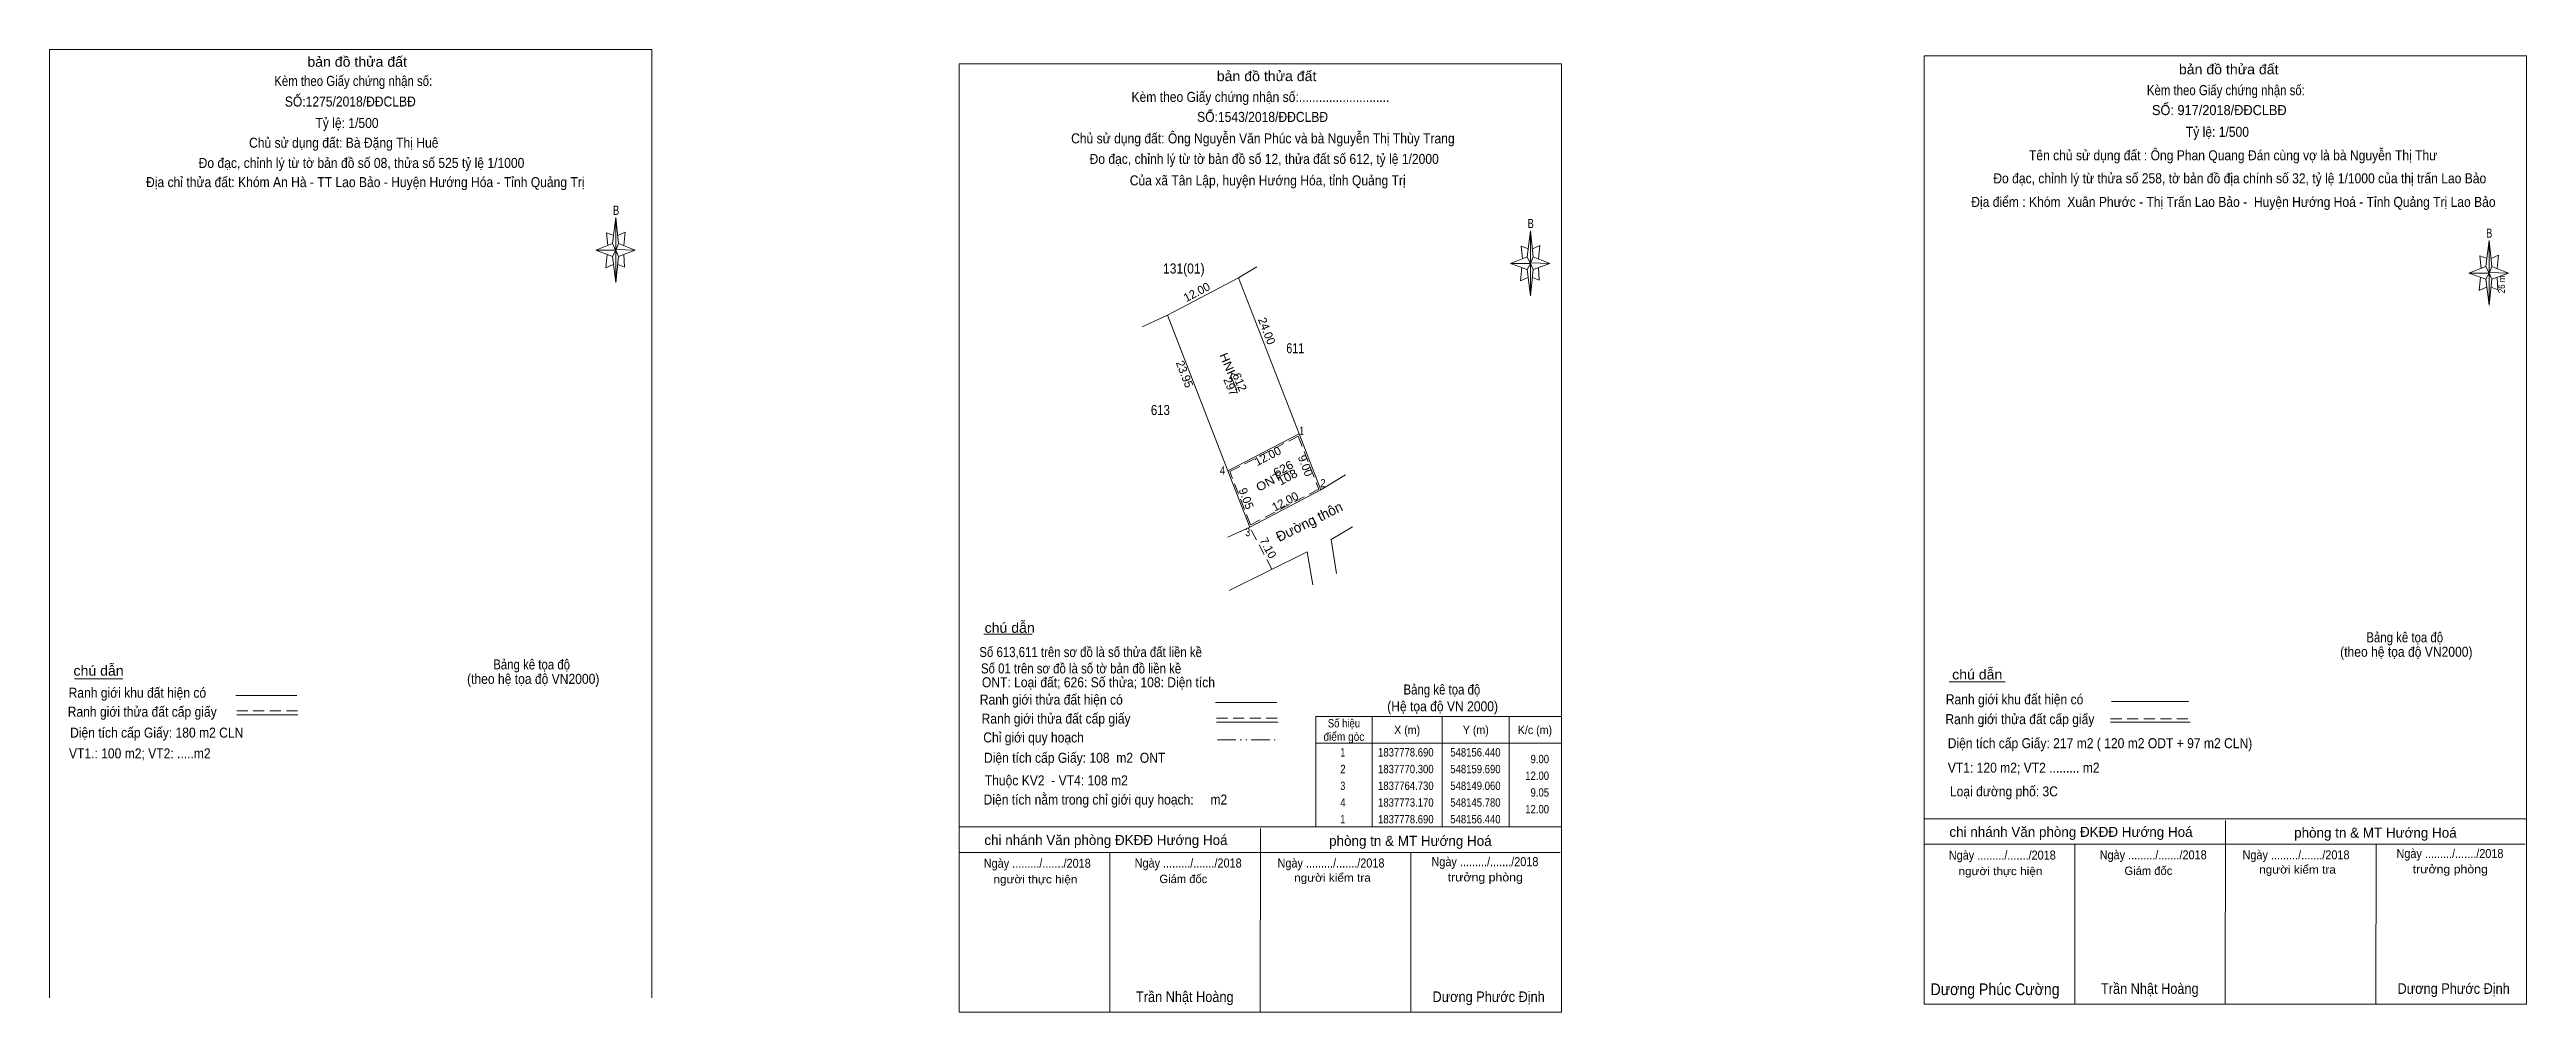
# Model space of a CAD drawing. Header units: metres. Extents: x 547970 to 548340, y 1837692 to 1837836.
import ezdxf
from ezdxf.enums import TextEntityAlignment as Align

# ---------------------------------------------------------------- set-up
doc = ezdxf.new("R2010")
doc.units = ezdxf.units.M
doc.header["$LTSCALE"] = 0.55
doc.linetypes.add('DASH_DOUBLE_DOT', pattern=[9.2, 5, -1.2, 0.3, -1.2, 0.3, -1.2])
doc.linetypes.add('MEDIUM_DASHED', pattern=[4.5, 3, -1.5])
for name, color, linetype, lineweight in [('1', 7, 'MEDIUM_DASHED', 13), ('10', 7, 'Continuous', 13), ('17', 7, 'Continuous', 13), ('20', 7, 'Continuous', 13), ('22', 7, 'Continuous', 13), ('23', 7, 'Continuous', 13), ('5', 7, 'Continuous', 13), ('6', 7, 'Continuous', 13), ('63', 7, 'Continuous', 13)]:
    doc.layers.add(name, color=color, linetype=linetype, lineweight=lineweight)

msp = doc.modelspace()

# ---------------------------------------------------------------- linework, layer by layer
at = {"layer": '1'}
msp.add_lwpolyline([(548156.31, 1837778.34), (548159.38, 1837770.42), (548149.19, 1837765.08), (548146.09, 1837773.05)], close=True, dxfattribs=at)
at = {"layer": '10'}
for p, q in [((548136.77, 1837796.43), (548147.4, 1837802)), ((548147.4, 1837802), (548150.12, 1837803.68)), ((548147.4, 1837802), (548156.44, 1837778.69)), ((548132.99, 1837794.7), (548136.77, 1837796.43)), ((548136.77, 1837796.43), (548145.78, 1837773.17)), ((548156.44, 1837778.69), (548159.69, 1837770.3)), ((548145.78, 1837773.17), (548149.06, 1837764.73))]:
    msp.add_line(p, q, dxfattribs=at)
at = {"layer": '17'}
for p, q in [((548109.32, 1837748.73), (548116.56, 1837748.73)), ((548253.57, 1837741.61), (548261.91, 1837741.61))]:
    msp.add_line(p, q, dxfattribs=at)
for points in [[(548150.63, 1837692.18), (548150.63, 1837692.21), (548150.65, 1837719.65)], [(548294.82, 1837693.4), (548294.82, 1837693.43), (548294.84, 1837720.87)], [(548128.13, 1837692.2), (548128.13, 1837692.21), (548128.15, 1837716.11)], [(548173.13, 1837692.16), (548173.13, 1837692.21), (548173.15, 1837716.11)], [(548272.32, 1837693.42), (548272.32, 1837693.43), (548272.34, 1837717.33)], [(548317.32, 1837693.38), (548317.32, 1837693.43), (548317.34, 1837717.33)]]:
    msp.add_lwpolyline(points, dxfattribs=at)
at = {"layer": '20'}
for p, q in [((547969.73, 1837694.36), (547969.73, 1837836.16)), ((548053.85, 1837807.13), (548054.35, 1837811.03)), ((548053.85, 1837805.23), (548051.35, 1837806.13)), ((548054.75, 1837805.23), (548054.35, 1837801.33)), ((548055.65, 1837803.63), (548054.65, 1837804.03)), ((548054.75, 1837807.13), (548057.25, 1837806.13)), ((548055.55, 1837805.53), (548055.65, 1837803.63)), ((547973.44, 1837742.06), (547980.68, 1837742.06)), ((547997.55, 1837739.58), (548006.69, 1837739.58)), ((547997.69, 1837736.65), (548006.83, 1837736.65))]:
    msp.add_line(p, q, dxfattribs=at)
at = {"layer": '20', "linetype": 'MEDIUM_DASHED'}
msp.add_line((547997.69, 1837737.27), (548006.89, 1837737.27), dxfattribs=at)
at = {"layer": '20'}
for points in [[(547969.73, 1837836.16), (548059.73, 1837836.16), (548059.73, 1837694.36)], [(548054.05, 1837808.33), (548052.95, 1837808.73), (548053.15, 1837806.83)], [(548054.65, 1837808.33), (548055.75, 1837808.83), (548055.55, 1837806.83)], [(548054.35, 1837806.13), (548053.85, 1837807.13), (548051.35, 1837806.13)], [(548053.05, 1837805.53), (548052.85, 1837803.53), (548053.95, 1837804.03)], [(548054.35, 1837806.13), (548054.75, 1837805.23), (548057.25, 1837806.13)]]:
    msp.add_lwpolyline(points, dxfattribs=at)
for points in [[(548054.35, 1837811.03), (548054.75, 1837807.13), (548054.35, 1837806.13)], [(548054.35, 1837806.13), (548051.35, 1837806.13), (548053.85, 1837807.13), (548054.75, 1837805.23), (548057.25, 1837806.13), (548054.35, 1837806.23)], [(548054.35, 1837806.13), (548054.35, 1837801.33), (548053.85, 1837805.23)]]:
    msp.add_lwpolyline(points, close=True, dxfattribs=at)
at = {"layer": '22'}
msp.add_line((548145.78, 1837773.17), (548156.44, 1837778.69), dxfattribs=at)
at = {"layer": '22', "linetype": 'MEDIUM_DASHED'}
msp.add_line((548152.36, 1837758.44), (548149.06, 1837764.73), dxfattribs=at)
at = {"layer": '23'}
for p, q in [((548159.69, 1837770.3), (548163.37, 1837772.57)), ((548149.06, 1837764.73), (548159.69, 1837770.3)), ((548145.77, 1837763.22), (548149.06, 1837764.73))]:
    msp.add_line(p, q, dxfattribs=at)
for points in [[(548162.04, 1837757.79), (548161.21, 1837762.88), (548164.4, 1837764.78)], [(548145.97, 1837755.28), (548157.65, 1837761.06), (548158.47, 1837756.09)]]:
    msp.add_lwpolyline(points, dxfattribs=at)
at = {"layer": '5'}
for p, q in [((548105.63, 1837692.21), (548105.63, 1837834.01)), ((548190.5, 1837805.15), (548191, 1837809.05)), ((548190.5, 1837803.25), (548188, 1837804.15)), ((548191.4, 1837805.15), (548193.9, 1837804.15)), ((548191.4, 1837803.25), (548191, 1837799.35)), ((548192.3, 1837801.65), (548191.3, 1837802.05)), ((548192.2, 1837803.55), (548192.3, 1837801.65))]:
    msp.add_line(p, q, dxfattribs=at)
for points in [[(548105.63, 1837834.01), (548195.63, 1837834.01), (548195.63, 1837692.21)], [(548191, 1837804.15), (548190.5, 1837805.15), (548188, 1837804.15)], [(548190.7, 1837806.35), (548189.6, 1837806.75), (548189.8, 1837804.85)], [(548191, 1837804.15), (548191.4, 1837803.25), (548193.9, 1837804.15)], [(548191.3, 1837806.35), (548192.4, 1837806.85), (548192.2, 1837804.85)], [(548189.7, 1837803.55), (548189.5, 1837801.55), (548190.6, 1837802.05)]]:
    msp.add_lwpolyline(points, dxfattribs=at)
for points in [[(548191, 1837809.05), (548191.4, 1837805.15), (548191, 1837804.15)], [(548191, 1837804.15), (548188, 1837804.15), (548190.5, 1837805.15), (548191.4, 1837803.25), (548193.9, 1837804.15), (548191, 1837804.25)], [(548191, 1837804.15), (548191, 1837799.35), (548190.5, 1837803.25)]]:
    msp.add_lwpolyline(points, close=True, dxfattribs=at)
at = {"layer": '6'}
for p, q in [((548249.82, 1837693.43), (548249.82, 1837835.23)), ((548333.73, 1837803.72), (548334.23, 1837807.62)), ((548333.73, 1837801.82), (548331.23, 1837802.72)), ((548334.63, 1837801.82), (548334.23, 1837797.92)), ((548335.53, 1837800.22), (548334.53, 1837800.62)), ((548334.63, 1837803.72), (548337.13, 1837802.72)), ((548335.43, 1837802.12), (548335.53, 1837800.22)), ((548143.96, 1837738.5), (548153.1, 1837738.5)), ((548277.83, 1837738.68), (548289.33, 1837738.68)), ((548144.1, 1837735.57), (548153.24, 1837735.57)), ((548277.68, 1837735.56), (548289.58, 1837735.56)), ((548105.63, 1837719.91), (548195.63, 1837719.91)), ((548249.82, 1837721.13), (548339.82, 1837721.13)), ((548105.63, 1837716.11), (548195.43, 1837716.11)), ((548249.82, 1837717.33), (548339.62, 1837717.33)), ((548339.82, 1837693.43), (548249.82, 1837693.43)), ((548195.63, 1837692.21), (548105.63, 1837692.21))]:
    msp.add_line(p, q, dxfattribs=at)
at = {"layer": '6', "linetype": 'MEDIUM_DASHED'}
for p, q in [((548144.1, 1837736.19), (548153.3, 1837736.19)), ((548277.69, 1837736.05), (548289.49, 1837736.05))]:
    msp.add_line(p, q, dxfattribs=at)
at = {"layer": '6'}
for points in [[(548249.82, 1837835.23), (548339.82, 1837835.23), (548339.82, 1837693.43)], [(548333.93, 1837804.92), (548332.83, 1837805.32), (548333.03, 1837803.42)], [(548334.53, 1837804.92), (548335.63, 1837805.42), (548335.43, 1837803.42)], [(548334.23, 1837802.72), (548333.73, 1837803.72), (548331.23, 1837802.72)], [(548332.93, 1837802.12), (548332.73, 1837800.12), (548333.83, 1837800.62)], [(548334.23, 1837802.72), (548334.63, 1837801.82), (548337.13, 1837802.72)]]:
    msp.add_lwpolyline(points, dxfattribs=at)
for points in [[(548334.23, 1837807.62), (548334.63, 1837803.72), (548334.23, 1837802.72)], [(548334.23, 1837802.72), (548331.23, 1837802.72), (548333.73, 1837803.72), (548334.63, 1837801.82), (548337.13, 1837802.72), (548334.23, 1837802.82)], [(548334.23, 1837802.72), (548334.23, 1837797.92), (548333.73, 1837801.82)]]:
    msp.add_lwpolyline(points, close=True, dxfattribs=at)
at = {"layer": '63'}
for p, q in [((548146.22, 1837787.33), (548147.11, 1837785.28)), ((548153.3, 1837772.16), (548155.22, 1837773.2)), ((548167.33, 1837736.41), (548167.33, 1837719.91)), ((548177.83, 1837736.41), (548177.83, 1837719.91)), ((548187.83, 1837736.41), (548187.83, 1837719.91)), ((548158.93, 1837732.41), (548195.63, 1837732.41))]:
    msp.add_line(p, q, dxfattribs=at)
at = {"layer": '63', "linetype": 'DASH_DOUBLE_DOT'}
msp.add_line((548144.23, 1837732.94), (548153.43, 1837732.94), dxfattribs=at)
at = {"layer": '63'}
msp.add_lwpolyline([(548158.93, 1837736.41), (548195.63, 1837736.41), (548195.63, 1837719.91), (548158.93, 1837719.91)], close=True, dxfattribs=at)

# ---------------------------------------------------------------- texts
at = {"layer": '1'}
for s, rotation, width, p in [('HNK', 293.102, 1.15, (548145.2933, 1837788.6102)), ('626', 28.523, 1.1, (548154.3666, 1837772.9418)), ('ONT', 28.523, 1.15, (548152.2066, 1837770.9847)), ('108', 28.523, 1.1, (548155.0016, 1837771.6537))]:
    msp.add_text(s, height=1.25, rotation=rotation, dxfattribs=dict(at, width=width)).set_placement(p, align=Align.CENTER)
for s, p in [('297', (548145.6251, 1837785.5252)), ('612', (548146.9837, 1837786.1852))]:
    msp.add_text(s, height=1.25, rotation=293.102, dxfattribs=at).set_placement(p, align=Align.CENTER)
at = {"layer": '20'}
for s, height, width, p in [('bản đồ thửa đất', 1.5, 1.05, (548015.69, 1837833.58)), ('Kèm theo Giấy chứng nhận số:', 1.5, 0.85, (548015.105, 1837830.71)), ('SỐ:1275/2018/ĐĐCLBĐ', 1.5, 0.9, (548014.67, 1837827.63)), ('Chủ sử dụng đất: Bà Đặng Thị Huê', 1.5, 0.9, (548013.69, 1837821.47)), ('Tỷ lệ: 1/500', 1.5, 0.9, (548014.175, 1837824.42)), ('Đo đạc, chỉnh lý từ tờ bản đồ số 08, thửa số 525 tỷ lệ 1/1000 ', 1.5, 0.9, (548016.595, 1837818.45)), (' Địa chỉ thửa đất: Khóm An Hà - TT Lao Bảo - Huyện Hướng Hóa - Tỉnh Quảng Trị', 1.5, 0.9, (548016.655, 1837815.58)), ('B', 1.378, 0.75, (548054.39, 1837811.43)), ('Bảng kê tọa độ ', 1.5, 0.85, (548042, 1837743.46)), ('chú dẫn', 1.5, 1.05, (547977.06, 1837742.53)), ('(theo hệ tọa độ VN2000)', 1.5, 0.9, (548042, 1837741.3)), ('Ranh giới thửa đất cấp giấy', 1.5, 0.9, (547983.58, 1837736.39)), ('Ranh giới khu đất hiện có ', 1.5, 0.9, (547983.105, 1837739.23))]:
    msp.add_text(s, height=height, dxfattribs=dict(at, width=width)).set_placement(p, align=Align.CENTER)
at = {"layer": '20', "width": 0.9}
for s, p in [('Diện tích cấp Giấy: 180 m2 CLN', (547972.8, 1837733.26)), ('VT1.: 100 m2; VT2: .....m2', (547972.63, 1837730.16))]:
    msp.add_text(s, height=1.5, dxfattribs=at).set_placement(p)
at = {"layer": '22'}
for s, rotation, p in [('12.00', 27.654, (548141.4299, 1837799.3355)), ('24.00', 291.197, (548151.0242, 1837793.841)), ('23.95', 291.197, (548138.7445, 1837787.3959)), ('7.10', 297.683, (548151.2551, 1837761.3454))]:
    msp.add_text(s, height=1.25, rotation=rotation, dxfattribs=at).set_placement(p, align=Align.CENTER)
at = {"layer": '5'}
for s, height, width, p in [('Kèm theo Giấy chứng nhận số:...........................', 1.5, 0.9, (548150.66, 1837828.32)), ('bản đồ thửa đất', 1.5, 1.05, (548151.58, 1837831.43)), ('SỐ:1543/2018/ĐĐCLBĐ', 1.5, 0.9, (548150.98, 1837825.33)), ('Chủ sử dụng đất: Ông Nguyễn Văn Phúc và bà Nguyễn Thị Thùy Trang', 1.5, 0.9, (548151.025, 1837822.12)), ('Đo đạc, chỉnh lý từ tờ bản đồ số 12, thửa đất số 612, tỷ lệ 1/2000 ', 1.5, 0.9, (548151.465, 1837819.05)), ('Của xã Tân Lập, huyện Hướng Hóa, tỉnh Quảng Trị', 1.5, 0.9, (548151.745, 1837815.84)), ('B', 1.378, 0.75, (548191.04, 1837809.45))]:
    msp.add_text(s, height=height, dxfattribs=dict(at, width=width)).set_placement(p, align=Align.CENTER)
at = {"layer": '6'}
for s, height, width, p in [('bản đồ thửa đất', 1.5, 1.05, (548295.33, 1837832.45)), ('Kèm theo Giấy chứng nhận số:', 1.5, 0.85, (548294.905, 1837829.33)), ('SỐ: 917/2018/ĐĐCLBĐ', 1.5, 0.95, (548293.925, 1837826.35)), ('Tỷ lệ: 1/500', 1.5, 0.9, (548293.645, 1837823.1)), ('Tên chủ sử dụng đất : Ông Phan Quang Đán cùng vợ là bà Nguyễn Thị Thư', 1.5, 0.9, (548295.99, 1837819.59)), ('Đo đạc, chỉnh lý từ thửa số 258, tờ bản đồ địa chính số 32, tỷ lệ 1/1000 của thị trấn Lao Bảo', 1.5, 0.9, (548296.985, 1837816.15)), ('Địa điểm : Khóm  Xuân Phước - Thị Trấn Lao Bảo -  Huyện Hướng Hoá - Tỉnh Quảng Trị Lao Bảo', 1.5, 0.9, (548296.035, 1837812.62)), ('B', 1.378, 0.75, (548334.26, 1837808.01)), ('chú dẫn', 1.5, 1.05, (548113.19, 1837748.94)), ('Bảng kê tọa độ ', 1.5, 0.85, (548321.87, 1837747.51)), ('(theo hệ tọa độ VN2000)', 1.5, 0.9, (548321.87, 1837745.35)), ('Bảng kê tọa độ', 1.5, 0.85, (548177.77, 1837739.71)), ('chú dẫn', 1.5, 1.05, (548257.76, 1837741.96)), ('Ranh giới thửa đất hiện có ', 1.5, 0.9, (548119.66, 1837738.2)), ('(Hệ tọa độ VN 2000)', 1.5, 0.9, (548177.875, 1837737.2)), ('Ranh giới khu đất hiện có ', 1.5, 0.9, (548263.585, 1837738.24)), ('Ranh giới thửa đất cấp giấy', 1.5, 0.9, (548120.12, 1837735.36)), ('Chỉ giới quy hoạch', 1.5, 0.9, (548116.76, 1837732.54)), ('Ranh giới thửa đất cấp giấy', 1.5, 0.9, (548264.13, 1837735.28)), ('Ngày ........./......./2018', 1.35, 0.9, (548117.31, 1837713.8)), ('Ngày ........./......./2018', 1.35, 0.9, (548139.86, 1837713.84)), ('Ngày ........./......./2018', 1.35, 0.9, (548161.2, 1837713.84)), ('Ngày ........./......./2018', 1.35, 0.9, (548184.2, 1837714.04)), ('Ngày ........./......./2018', 1.35, 0.9, (548261.5, 1837715.02)), ('Ngày ........./......./2018', 1.35, 0.9, (548284.05, 1837715.06)), ('Ngày ........./......./2018', 1.35, 0.9, (548305.39, 1837715.06)), ('Ngày ........./......./2018', 1.35, 0.9, (548328.39, 1837715.26)), ('người thực hiện', 1.2, 1.1, (548117.035, 1837711.48)), ('người kiểm tra', 1.2, 1.1, (548161.42, 1837711.72)), ('trưởng phòng', 1.25, 1.1, (548184.255, 1837711.76)), ('người thực hiện', 1.2, 1.1, (548261.225, 1837712.7)), ('người kiểm tra', 1.2, 1.1, (548305.61, 1837712.94)), ('trưởng phòng', 1.25, 1.1, (548328.445, 1837712.98)), ('Trần Nhật Hoàng', 1.58, 0.9, (548283.545, 1837694.95)), ('Trần Nhật Hoàng', 1.58, 0.9, (548139.355, 1837693.73)), ('Dương Phước Định', 1.58, 0.9, (548184.75, 1837693.73)), ('Dương Phúc Cường', 1.75, 0.9, (548260.42, 1837694.76)), ('Dương Phước Định', 1.58, 0.9, (548328.94, 1837694.95))]:
    msp.add_text(s, height=height, dxfattribs=dict(at, width=width)).set_placement(p, align=Align.CENTER)
at = {"layer": '6', "width": 0.9}
msp.add_text('26 m', height=0.9996, rotation=89.004, dxfattribs=at).set_placement((548336.6129, 1837801.0263), align=Align.CENTER)
at = {"layer": '6'}
for s, width, p in [('Số 613,611 trên sơ đồ là số thửa đất liền kề', 0.85, (548108.66, 1837745.31)), ('Số 01 trên sơ đồ là số tờ bản đồ liền kề', 0.85, (548108.9, 1837742.86)), ('ONT: Loại đất; 626: Số thửa; 108: Diện tích', 0.9, (548109.04, 1837740.79)), ('Diện tích cấp Giấy: 108  m2  ONT', 0.9, (548109.35, 1837729.5)), ('Diện tích cấp Giấy: 217 m2 ( 120 m2 ODT + 97 m2 CLN)', 0.9, (548253.35, 1837731.68)), ('Thuộc KV2  - VT4: 108 m2 ', 0.9, (548109.47, 1837726.12)), ('VT1: 120 m2; VT2 ......... m2', 0.9, (548253.36, 1837728.02)), ('Diện tích nằm trong chỉ giới quy hoạch:     m2', 0.9, (548109.29, 1837723.25)), ('Loại đường phố: 3C', 0.9, (548253.67, 1837724.48))]:
    msp.add_text(s, height=1.5, dxfattribs=dict(at, width=width)).set_placement(p)
for s, height, p in [('chi nhánh Văn phòng ĐKĐĐ Hướng Hoá', 1.5, (548271.765, 1837718.42)), ('phòng tn & MT Hướng Hoá', 1.5, (548317.25, 1837718.3)), ('chi nhánh Văn phòng ĐKĐĐ Hướng Hoá', 1.5, (548127.575, 1837717.2)), ('phòng tn & MT Hướng Hoá', 1.5, (548173.06, 1837717.08)), ('Giám đốc', 1.25, (548139.14, 1837711.51)), ('Giám đốc', 1.25, (548283.33, 1837712.73))]:
    msp.add_text(s, height=height, dxfattribs=at).set_placement(p, align=Align.CENTER)
at = {"layer": '63'}
for s, height, width, p in [('131(01)', 1.5, 0.9, (548142.32, 1837802.66)), ('611', 1.5, 0.8, (548157.2, 1837790.74)), (' 613', 1.5, 0.85, (548137.13, 1837781.5)), (' 1', 1.25, 0.75, (548157.17, 1837778.5)), (' 4', 1.25, 0.85, (548145.39, 1837772.6)), (' 2', 1.25, 0.85, (548160.39, 1837770.69)), (' 3', 1.25, 0.8, (548149.13, 1837763.38)), ('9.00', 1.25, 0.85, (548193.78, 1837729.44)), ('12.00', 1.25, 0.85, (548193.78, 1837726.94)), ('12.00', 1.25, 0.85, (548193.78, 1837721.94)), ('9.05', 1.25, 0.85, (548193.78, 1837724.44))]:
    msp.add_text(s, height=height, dxfattribs=dict(at, width=width)).set_placement(p, align=Align.RIGHT)
for s, height, rotation, p in [('12.00', 1.25, 27.376, (548152.0326, 1837774.8052)), ('9.00', 1.25, 291.175, (548156.8043, 1837773.7058)), ('9.05', 1.25, 291.237, (548147.9563, 1837768.7914)), ('12.00', 1.25, 27.654, (548154.6399, 1837768.0255)), ('Đường thôn', 1.5, 26.329, (548158.2924, 1837764.888))]:
    msp.add_text(s, height=height, rotation=rotation, dxfattribs=at).set_placement(p, align=Align.CENTER)
for s, width, p in [('điểm góc', 0.9, (548163.13, 1837732.79)), ('Số hiệu', 0.85, (548163.13, 1837734.79)), ('X (m)', 0.95, (548172.58, 1837733.79)), ('Y (m)', 0.95, (548182.835, 1837733.79)), ('K/c (m)', 0.95, (548191.675, 1837733.79)), (' 1', 0.75, (548162.78, 1837730.44)), ('1837778.690', 0.85, (548172.38, 1837730.44)), ('548156.440', 0.85, (548182.78, 1837730.44)), (' 3', 0.8, (548162.775, 1837725.44)), (' 2', 0.85, (548162.785, 1837727.94)), ('1837770.300', 0.85, (548172.38, 1837727.94)), ('1837764.730', 0.85, (548172.38, 1837725.44)), ('548159.690', 0.85, (548182.78, 1837727.94)), ('548149.060', 0.85, (548182.78, 1837725.44)), (' 4', 0.85, (548162.78, 1837722.94)), ('1837773.170', 0.85, (548172.38, 1837722.94)), ('548145.780', 0.85, (548182.78, 1837722.94)), (' 1', 0.75, (548162.78, 1837720.44)), ('1837778.690', 0.85, (548172.38, 1837720.44)), ('548156.440', 0.85, (548182.78, 1837720.44))]:
    msp.add_text(s, height=1.25, dxfattribs=dict(at, width=width)).set_placement(p, align=Align.CENTER)

doc.saveas('drawing.dxf')
